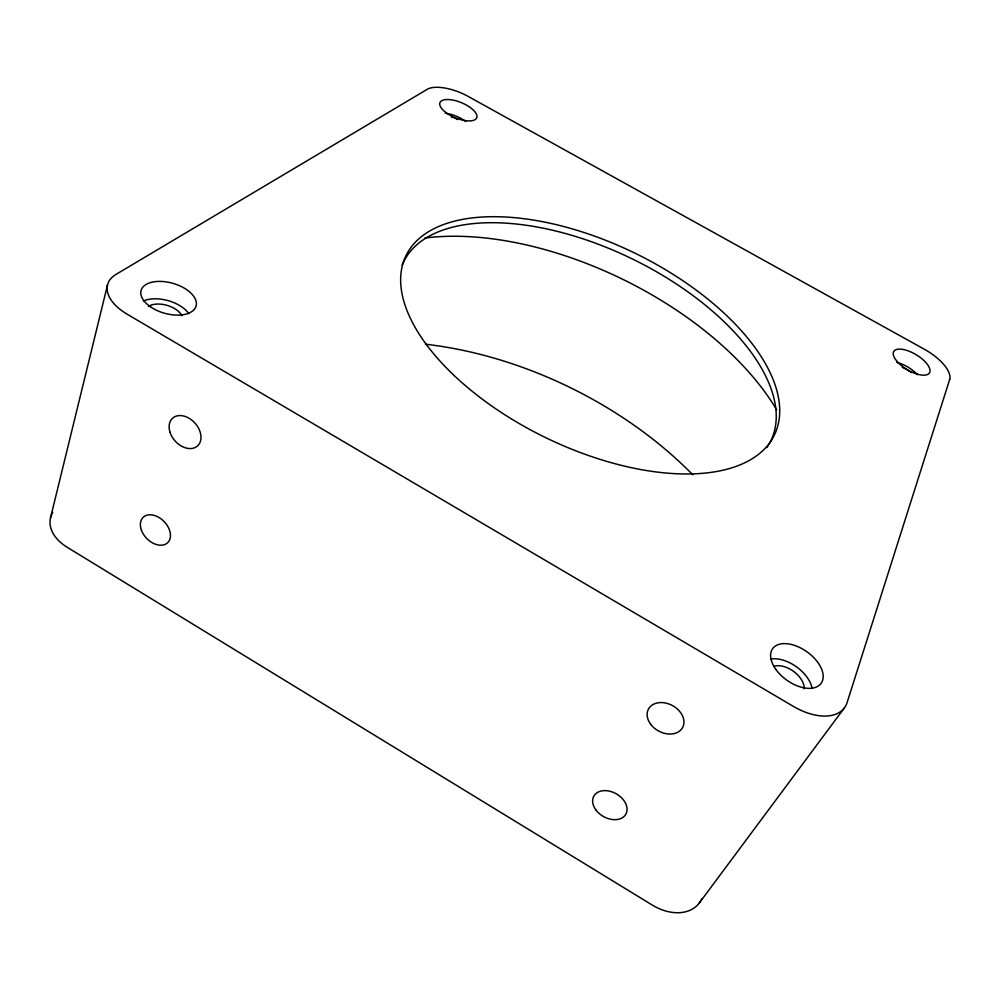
<?xml version="1.0" encoding="UTF-8"?>
<svg xmlns="http://www.w3.org/2000/svg" width="1000" height="1000" viewBox="0 0 1000 1000"><rect width="100%" height="100%" fill="white"/><g stroke="black" fill="none" stroke-linecap="round" stroke-linejoin="round"><path stroke-width="1.5" d="M50.562 517.65L107.55 284.825M699.412 902.85L844.45 707.812M425.438 344.225A302 189.425 26 0 1 692.8 474.812M52.737 512.425A42.787 28.388 11.3 0 0 67.162 547.263L652.013 904.912A44.425 31.525 40.4 0 0 701.812 898.8M451.325 117.225A13.513 5.637 22.4 0 1 452.562 117.575M454.45 118.212A13.513 5.637 22.4 0 1 455.075 118.462M456.3 118.987A13.513 5.637 22.4 0 1 457.5 119.55M148.425 306.363A19.363 10.7 15.6 0 1 166.75 305.275A19.363 10.7 15.6 0 1 181.887 315.688M902.25 367.325A14.125 6.025 31 0 1 902.862 367.575M903.487 367.85A14.125 6.025 31 0 1 909.425 371.413M910.475 372.25A14.125 6.025 31 0 1 910.975 372.675M773.7 666.425A20.175 11.975 35.7 0 1 793.65 671.438A20.175 11.975 35.7 0 1 804.137 688.8M445.2 113.25A19.775 8.263 22.4 0 1 465.688 121.463M143.375 300.988A28.338 15.662 15.6 0 1 188.863 313.7M896.875 362.388A20.663 8.812 31 0 1 917.387 374.663M770.8 659.038A29.537 17.525 35.7 0 1 812.138 688.475M424.8 238.038A251.737 133.95 26 0 1 776.712 409.888M768.325 445.45A204.262 102.95 26 0 1 766.9 447.65M402.137 265.175A204.262 102.95 26 0 1 632.5 259.025A204.262 102.95 26 0 1 769 444.338M949.675 379.5L847.087 702.613A50.1 29.337 35.9 0 1 793.475 706.438L127.2 314.225A48 26.088 15.5 0 1 116.075 274.35L427.262 89.3A33.038 13.45 22.4 0 1 468.212 96.438L924.4 349.263A34.562 14.387 31 0 1 949.675 379.5M445.9 112.525A19.9 8.15 22.5 0 0 476.6 118.112A19.9 8.15 22.5 0 0 452.537 100.013A19.9 8.15 22.5 0 0 445.9 112.525M898.337 362.788A20.8 8.7 30.9 0 0 929.3 373.1A20.8 8.7 30.9 0 0 907.262 350.562A20.8 8.7 30.9 0 0 898.337 362.788M151.075 307.213A28.575 15.525 15.9 0 0 196.062 306.137A28.575 15.525 15.9 0 0 158.65 281.4A28.575 15.525 15.9 0 0 151.075 307.213M775.925 669.475A29.787 17.387 35.5 0 0 821.1 683.363A29.787 17.387 35.5 0 0 793.662 645.113A29.787 17.387 35.5 0 0 775.925 669.475M169.963 432.125A18.663 13.388 48.2 0 0 197.05 446.35A18.663 13.388 48.2 0 0 188.162 417.738A18.663 13.388 48.2 0 0 169.963 432.125M141.488 530.35A17.65 12.125 45.9 0 0 167.338 543.013A17.65 12.125 45.9 0 0 157.425 516.65A17.65 12.125 45.9 0 0 141.488 530.35M650.888 724.538A19.412 14.488 28.4 0 0 682.525 727.7A19.412 14.488 28.4 0 0 663.213 702.663A19.412 14.488 28.4 0 0 650.888 724.538M595.8 809.8A18.388 13.037 29.7 0 0 625.513 814.75A18.388 13.037 29.7 0 0 608.188 790.9A18.388 13.037 29.7 0 0 595.8 809.8M454.312 375.675A204.875 102.475 26 0 0 772.562 438.425A204.875 102.475 26 0 0 543.638 221.9A204.875 102.475 26 0 0 454.312 375.675"/></g></svg>
